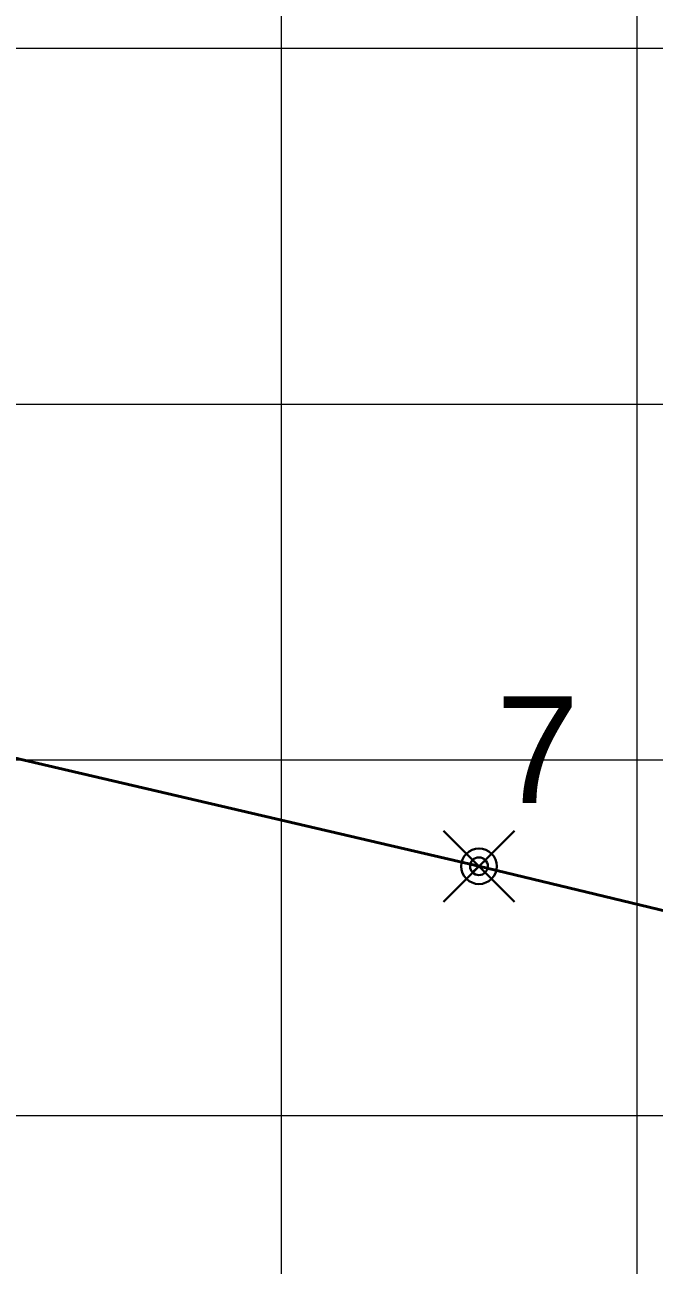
# Model space of a CAD drawing. Header units: millimetres. Extents: x 684983 to 685377, y 990360 to 990509.
# Drawn here: x 685174.54 to 685178.07, y 990449.2 to 990456.17 of the extents above; entities that cross this region are included whole.
import ezdxf

# ---------------------------------------------------------------- set-up
doc = ezdxf.new("R2010")
doc.units = ezdxf.units.MM
doc.header["$PDMODE"] = 35
doc.header["$PDSIZE"] = 0.2
for name, color, linetype, lineweight in [('BD', 1, 'Continuous', 40), ('BDRY POINT', 7, 'Continuous', 30), ('grid', 8, 'Continuous', 9)]:
    doc.layers.add(name, color=color, linetype=linetype, lineweight=lineweight)
doc.layers.add('dim', color=7, linetype='Continuous')
doc.styles.add('DIM', font='ARIALN.TTF', dxfattribs={"width": 0.8, "height": 1})
doc.styles.add('ROMANS', font='arial.ttf')
doc.dimstyles.get("Standard").update_dxf_attribs({"dimtxt": 1, "dimasz": 0.18, "dimexe": 0.18, "dimexo": 0.0625, "dimgap": 0.09, "dimtad": 0, "dimrnd": 0.05, "dimzin": 0, "dimdsep": 46, "dimtxsty": 'DIM', "dimcen": 0.09, "dimse1": 1, "dimse2": 1, "dimsd1": 1, "dimsd2": 1, "dimadec": 0, "dimazin": 0, "dimtfac": 1, "dimtix": 1, "dimtofl": 0, "dimtmove": 2, "dimatfit": 3, "dimfxl": 0, "dimtolj": 1, "dimtzin": 0, "dimarcsym": 0})

# ---------------------------------------------------------------- blocks, each defined once
blk = doc.blocks.new('BD')
at = {"color": 7}
for p, q in [((-0.037, -0.0335), (0.037, 0.0335)), ((-0.0354, 0.0354), (0.0354, -0.0354))]:
    blk.add_line(p, q, dxfattribs=at)
blk.add_circle((0, 0), 0.05, dxfattribs=at)
blk.add_point((0, 0), dxfattribs=at)
blk = doc.blocks.new('*D58')
at = {"layer": 'Defpoints', "color": 0, "transparency": 16777216}
for p in [(685177.0895, 990451.441), (685192.3465, 990448.8322), (685192.1055, 990447.83)]:
    blk.add_point(p, dxfattribs=at)
at = {"layer": 'dim', "color": 0, "transparency": 16777216, "insert": (685184.8385, 990450.6377), "char_height": 1, "attachment_point": 5, "rotation": 346.47844, "style": 'DIM'}
blk.add_mtext('\\A1;15.45', dxfattribs=at)
blk = doc.blocks.new('*D59')
at = {"layer": 'Defpoints', "color": 0, "transparency": 16777216}
for p in [(685162.8198, 990455.6176), (685162.6315, 990454.809), (685177.0895, 990451.441)]:
    blk.add_point(p, dxfattribs=at)
at = {"layer": 'dim', "color": 0, "transparency": 16777216, "insert": (685170.0488, 990453.9336), "char_height": 1, "attachment_point": 5, "rotation": 346.88678, "style": 'DIM'}
blk.add_mtext('\\A1;14.85', dxfattribs=at)

msp = doc.modelspace()

# ---------------------------------------------------------------- linework, layer by layer
at = {"layer": 'BD'}
for p, q in [((685177.0895, 990451.441), (685162.6315, 990454.809)), ((685192.1055, 990447.83), (685177.0895, 990451.441))]:
    msp.add_line(p, q, dxfattribs=at)
at = {"layer": 'grid'}
for p, q in [((685175.9771, 990509.1548), (685175.9771, 990370.8996)), ((685177.9771, 990509.1548), (685177.9771, 990370.8996)), ((685221.1591, 990456.0381), (685118.727, 990456.0381)), ((685221.1591, 990454.0381), (685118.727, 990454.0381)), ((685221.1591, 990452.0381), (685118.727, 990452.0381)), ((685221.1591, 990450.0381), (685118.727, 990450.0381))]:
    msp.add_line(p, q, dxfattribs=at)

# ---------------------------------------------------------------- block references
at = {"layer": 'BDRY POINT'}
msp.add_blockref('BD', (685177.0895, 990451.441), dxfattribs=at)

# ---------------------------------------------------------------- texts
at = {"color": 1, "style": 'ROMANS'}
msp.add_text('7', height=0.6, dxfattribs=at).set_placement((685177.1861, 990451.7968))

# ---------------------------------------------------------------- dimensions: what is measured, and where the dimension line sits
at = {"layer": 'dim'}
for p2, distance, picture, middle in [((685162.6315, 990454.809), -0.8303, '*D59', (685170.0488, 990453.9336)), ((685192.1055, 990447.83), 1.0307, '*D58', (685184.8385, 990450.6377))]:
    dim = msp.add_aligned_dim(p1=(685177.0895, 990451.441), p2=p2, distance=distance, dimstyle='Standard', dxfattribs=at)
    dim.commit()
    dim.dimension.update_dxf_attribs({"geometry": picture, "text_midpoint": middle})

doc.saveas('drawing.dxf')
